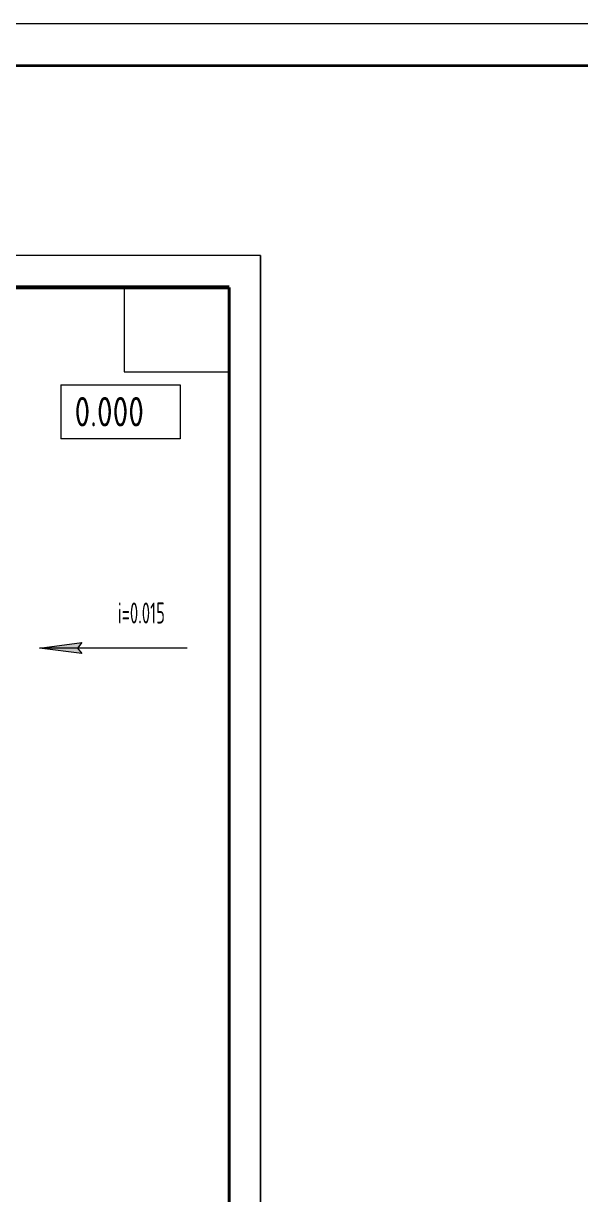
# Model space of a CAD drawing. Header units: millimetres. Extents: x -2281 to 5887, y 0 to 4166.
# Drawn here: x 2156.3 to 2222.6, y 454.8 to 594 of the extents above; entities that cross this region are included whole.
import ezdxf

# ---------------------------------------------------------------- set-up
doc = ezdxf.new("R2010")
doc.units = ezdxf.units.MM
for name, pattern in [('K5LT32785', [0]), ('K5LT32846', [0]), ('K5LT32888', [0]), ('K5LT_BASIC', [0]), ('K5LT_THIN', [0])]:
    doc.linetypes.add(name, pattern=pattern)
doc.layers.add('Системный слой', color=7, linetype='Continuous')
doc.styles.add('KTEXTSTYLE', font='GOST_AU.SHX', dxfattribs={"width": 0.96, "height": 5})

# ---------------------------------------------------------------- blocks, each defined once
blk = doc.blocks.new('U324')
at = {"layer": 'Системный слой', "color": 7, "linetype": 'K5LT_THIN', "lineweight": 13}
for p, q in [((2160.81, 551.05), (2175.01, 551.05)), ((2160.81, 551.05), (2160.81, 544.61)), ((2175.01, 551.05), (2175.01, 544.61)), ((2175.01, 544.61), (2160.81, 544.61))]:
    blk.add_line(p, q, dxfattribs=at)
blk = doc.blocks.new('U323')
at = {"layer": 'Системный слой'}
blk.add_blockref('U324', (0, 0), dxfattribs=at)
at = {"layer": 'Системный слой', "color": 7, "insert": (2162.43, 549.6), "char_height": 2.5, "attachment_point": 1, "style": 'KTEXTSTYLE'}
blk.add_mtext('\\H3.5;\\W0.965;\\Q15;\\Q0;0.000', dxfattribs=at)
blk = doc.blocks.new('U384')
at = {"layer": 'Системный слой', "color": 7, "linetype": 'K5LT_THIN', "lineweight": 13}
for p, q in [((2168.33, 562.6), (2180.83, 562.6)), ((2168.33, 562.6), (2168.33, 552.6)), ((2168.33, 552.6), (2180.83, 552.6))]:
    blk.add_line(p, q, dxfattribs=at)
blk = doc.blocks.new('U662')
at = {"layer": 'Системный слой'}
blk.add_hatch(color=7, dxfattribs=at).paths.add_polyline_path([(2162.78, 519.76), (2163.28, 520.41), (2158.28, 519.76), (2163.28, 519.1)])
at = {"layer": 'Системный слой', "color": 7, "linetype": 'K5LT_THIN', "lineweight": 13}
for p, q in [((2158.28, 519.76), (2163.28, 520.41)), ((2163.28, 519.1), (2158.28, 519.76)), ((2175.84, 519.76), (2158.28, 519.76)), ((2163.28, 520.41), (2162.78, 519.76)), ((2162.78, 519.76), (2163.28, 519.1))]:
    blk.add_line(p, q, dxfattribs=at)

msp = doc.modelspace()

# ---------------------------------------------------------------- linework, layer by layer
at = {"color": 7, "linetype": 'K5LT_THIN', "lineweight": 13}
msp.add_line((1682, 594), (2523, 594), dxfattribs=at)
at = {"color": 5, "linetype": 'K5LT_BASIC', "lineweight": 35, "true_color": 0x0000ff}
msp.add_line((1702, 589), (2518, 589), dxfattribs=at)
at = {"layer": 'Системный слой', "color": 7, "linetype": 'K5LT_THIN', "lineweight": 13}
for p, q in [((2184.57584, 566.40961), (1809.57583, 566.40961)), ((2184.57584, 566.40961), (2184.57583, 191.34829)), ((2180.82583, 562.59829), (1809.57583, 562.59829))]:
    msp.add_line(p, q, dxfattribs=at)
at = {"layer": 'Системный слой', "color": 7, "linetype": 'K5LT32846', "lineweight": 9}
msp.add_line((2184.57583, 191.34829), (2184.57583, 566.34829), dxfattribs=at)
at = {"layer": 'Системный слой', "color": 7, "linetype": 'K5LT32888', "lineweight": 53}
msp.add_line((2180.82583, 562.59829), (1901.82472, 562.64661), dxfattribs=at)
at = {"layer": 'Системный слой', "color": 7, "linetype": 'K5LT32785', "lineweight": 40}
msp.add_line((2180.82583, 562.59829), (2180.82583, 195.09829), dxfattribs=at)

# ---------------------------------------------------------------- block references
at = {"layer": 'Системный слой'}
for name in ['U384', 'U323', 'U662']:
    msp.add_blockref(name, (0, 0), dxfattribs=at)

# ---------------------------------------------------------------- texts
at = {"layer": 'Системный слой', "color": 7, "insert": (2167.58082, 525.17532), "char_height": 2.5, "attachment_point": 1, "style": 'KTEXTSTYLE'}
msp.add_mtext('\\H3.5;\\W0.965;\\Q15;\\Q0;\\W0.715;\\H2.50;i=0.015', dxfattribs=at)

doc.saveas('drawing.dxf')
